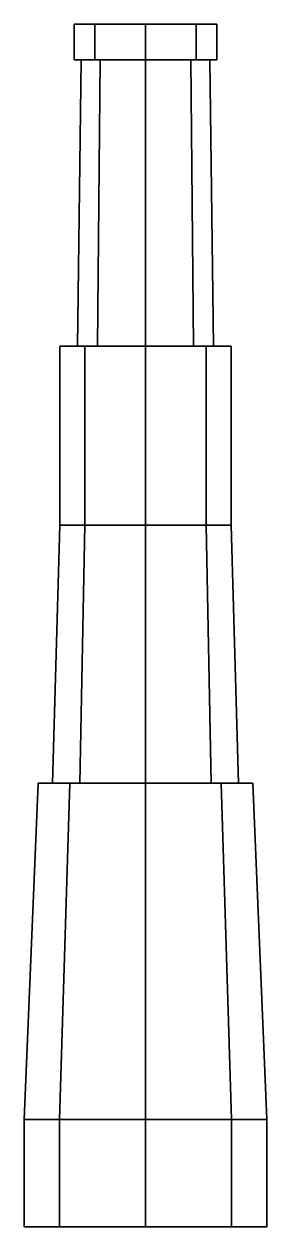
# Model space of a CAD drawing. Extents: x -0.17 to 0.17, y 0 to 1.68.
import ezdxf

# ---------------------------------------------------------------- set-up
doc = ezdxf.new("R2010")
doc.units = 0
doc.layers.add('GUN', color=1, linetype='CONTINUOUS')

msp = doc.modelspace()

# ---------------------------------------------------------------- linework, layer by layer
at = {"layer": 'GUN'}
for points in [[(-0.0707, 1.68, 0.0707), (-0.1, 1.68), (-0.1, 1.63), (-0.0707, 1.63, 0.0707)], [(-0.1, 1.68), (-0.0707, 1.68, -0.0707), (-0.0707, 1.63, -0.0707), (-0.1, 1.63)], [(0.0707, 1.68, 0.0707), (-0.1, 1.68), (-0.0707, 1.68, 0.0707), (0, 1.68, 0.1)], [(0.1, 1.68), (-0.0707, 1.68, -0.0707), (-0.1, 1.68), (0.0707, 1.68, 0.0707)], [(0, 1.68, 0.1), (-0.0707, 1.68, 0.0707), (-0.0707, 1.63, 0.0707), (0, 1.63, 0.1)], [(-0.0707, 1.68, -0.0707), (0, 1.68, -0.1), (0, 1.63, -0.1), (-0.0707, 1.63, -0.0707)], [(0.0707, 1.68, -0.0707), (0, 1.68, -0.1), (-0.0707, 1.68, -0.0707), (0.1, 1.68)], [(0.0707, 1.68, 0.0707), (0, 1.68, 0.1), (0, 1.63, 0.1), (0.0707, 1.63, 0.0707)], [(0, 1.68, -0.1), (0.0707, 1.68, -0.0707), (0.0707, 1.63, -0.0707), (0, 1.63, -0.1)], [(0.1, 1.68), (0.0707, 1.68, 0.0707), (0.0707, 1.63, 0.0707), (0.1, 1.63)], [(0.0707, 1.68, -0.0707), (0.1, 1.68), (0.1, 1.63), (0.0707, 1.63, -0.0707)], [(0, 1.63, 0.1), (-0.0707, 1.63, 0.0707), (-0.1, 1.63), (0.0707, 1.63, 0.0707)], [(0.0707, 1.63, 0.0707), (-0.1, 1.63), (-0.0707, 1.63, -0.0707), (0.1, 1.63)], [(-0.0636, 1.63, 0.0636), (-0.09, 1.63), (-0.095, 1.23), (-0.0672, 1.23, 0.0672)], [(-0.09, 1.63), (-0.0636, 1.63, -0.0636), (-0.0672, 1.23, -0.0672), (-0.095, 1.23)], [(0.1, 1.63), (-0.0707, 1.63, -0.0707), (0, 1.63, -0.1), (0.0707, 1.63, -0.0707)], [(0, 1.63, 0.09), (-0.0636, 1.63, 0.0636), (-0.0672, 1.23, 0.0672), (0, 1.23, 0.095)], [(-0.0636, 1.63, -0.0636), (0, 1.63, -0.09), (0, 1.23, -0.095), (-0.0672, 1.23, -0.0672)], [(0.0636, 1.63, 0.0636), (0, 1.63, 0.09), (0, 1.23, 0.095), (0.0672, 1.23, 0.0672)], [(0, 1.63, -0.09), (0.0636, 1.63, -0.0636), (0.0672, 1.23, -0.0672), (0, 1.23, -0.095)], [(0.09, 1.63), (0.0636, 1.63, 0.0636), (0.0672, 1.23, 0.0672), (0.095, 1.23)], [(0.0636, 1.63, -0.0636), (0.09, 1.63), (0.095, 1.23), (0.0672, 1.23, -0.0672)], [(-0.0849, 1.23, 0.0849), (-0.12, 1.23), (-0.12, 0.98), (-0.0849, 0.98, 0.0849)], [(-0.12, 1.23), (-0.0849, 1.23, -0.0849), (-0.0849, 0.98, -0.0849), (-0.12, 0.98)], [(0.0849, 1.23, 0.0849), (-0.12, 1.23), (-0.0849, 1.23, 0.0849), (0, 1.23, 0.12)], [(0.12, 1.23), (-0.0849, 1.23, -0.0849), (-0.12, 1.23), (0.0849, 1.23, 0.0849)], [(0, 1.23, 0.12), (-0.0849, 1.23, 0.0849), (-0.0849, 0.98, 0.0849), (0, 0.98, 0.12)], [(-0.0849, 1.23, -0.0849), (0, 1.23, -0.12), (0, 0.98, -0.12), (-0.0849, 0.98, -0.0849)], [(0.0849, 1.23, -0.0849), (0, 1.23, -0.12), (-0.0849, 1.23, -0.0849), (0.12, 1.23)], [(0.0849, 1.23, 0.0849), (0, 1.23, 0.12), (0, 0.98, 0.12), (0.0849, 0.98, 0.0849)], [(0, 1.23, -0.12), (0.0849, 1.23, -0.0849), (0.0849, 0.98, -0.0849), (0, 0.98, -0.12)], [(0.12, 1.23), (0.0849, 1.23, 0.0849), (0.0849, 0.98, 0.0849), (0.12, 0.98)], [(0.0849, 1.23, -0.0849), (0.12, 1.23), (0.12, 0.98), (0.0849, 0.98, -0.0849)], [(-0.0849, 0.98, 0.0849), (-0.12, 0.98), (-0.13, 0.62), (-0.0919, 0.62, 0.0919)], [(-0.12, 0.98), (-0.0849, 0.98, -0.0849), (-0.0919, 0.62, -0.0919), (-0.13, 0.62)], [(0, 0.98, 0.12), (-0.0849, 0.98, 0.0849), (-0.0919, 0.62, 0.0919), (0, 0.62, 0.13)], [(-0.0849, 0.98, -0.0849), (0, 0.98, -0.12), (0, 0.62, -0.13), (-0.0919, 0.62, -0.0919)], [(0.0849, 0.98, 0.0849), (0, 0.98, 0.12), (0, 0.62, 0.13), (0.0919, 0.62, 0.0919)], [(0, 0.98, -0.12), (0.0849, 0.98, -0.0849), (0.0919, 0.62, -0.0919), (0, 0.62, -0.13)], [(0.12, 0.98), (0.0849, 0.98, 0.0849), (0.0919, 0.62, 0.0919), (0.13, 0.62)], [(0.0849, 0.98, -0.0849), (0.12, 0.98), (0.13, 0.62), (0.0919, 0.62, -0.0919)], [(-0.1061, 0.62, 0.1061), (-0.15, 0.62), (-0.17, 0.15), (-0.1202, 0.15, 0.1202)], [(-0.15, 0.62), (-0.1061, 0.62, -0.1061), (-0.1202, 0.15, -0.1202), (-0.17, 0.15)], [(0.1061, 0.62, 0.1061), (-0.15, 0.62), (-0.1061, 0.62, 0.1061), (0, 0.62, 0.15)], [(0.15, 0.62), (-0.1061, 0.62, -0.1061), (-0.15, 0.62), (0.1061, 0.62, 0.1061)], [(0, 0.62, 0.15), (-0.1061, 0.62, 0.1061), (-0.1202, 0.15, 0.1202), (0, 0.15, 0.17)], [(-0.1061, 0.62, -0.1061), (0, 0.62, -0.15), (0, 0.15, -0.17), (-0.1202, 0.15, -0.1202)], [(0.1061, 0.62, -0.1061), (0, 0.62, -0.15), (-0.1061, 0.62, -0.1061), (0.15, 0.62)], [(0.1061, 0.62, 0.1061), (0, 0.62, 0.15), (0, 0.15, 0.17), (0.1202, 0.15, 0.1202)], [(0, 0.62, -0.15), (0.1061, 0.62, -0.1061), (0.1202, 0.15, -0.1202), (0, 0.15, -0.17)], [(0.15, 0.62), (0.1061, 0.62, 0.1061), (0.1202, 0.15, 0.1202), (0.17, 0.15)], [(0.1061, 0.62, -0.1061), (0.15, 0.62), (0.17, 0.15), (0.1202, 0.15, -0.1202)], [(-0.1202, 0.15, 0.1202), (-0.17, 0.15), (-0.17, 0), (-0.1202, 0, 0.1202)], [(-0.17, 0.15), (-0.1202, 0.15, -0.1202), (-0.1202, 0, -0.1202), (-0.17, 0)], [(0, 0.15, 0.17), (-0.1202, 0.15, 0.1202), (-0.1202, 0, 0.1202), (0, 0, 0.17)], [(-0.1202, 0.15, -0.1202), (0, 0.15, -0.17), (0, 0, -0.17), (-0.1202, 0, -0.1202)], [(0.1202, 0.15, 0.1202), (0, 0.15, 0.17), (0, 0, 0.17), (0.1202, 0, 0.1202)], [(0, 0.15, -0.17), (0.1202, 0.15, -0.1202), (0.1202, 0, -0.1202), (0, 0, -0.17)], [(0.17, 0.15), (0.1202, 0.15, 0.1202), (0.1202, 0, 0.1202), (0.17, 0)], [(0.1202, 0.15, -0.1202), (0.17, 0.15), (0.17, 0), (0.1202, 0, -0.1202)]]:
    msp.add_3dface(points, dxfattribs=at)

doc.saveas('drawing.dxf')
